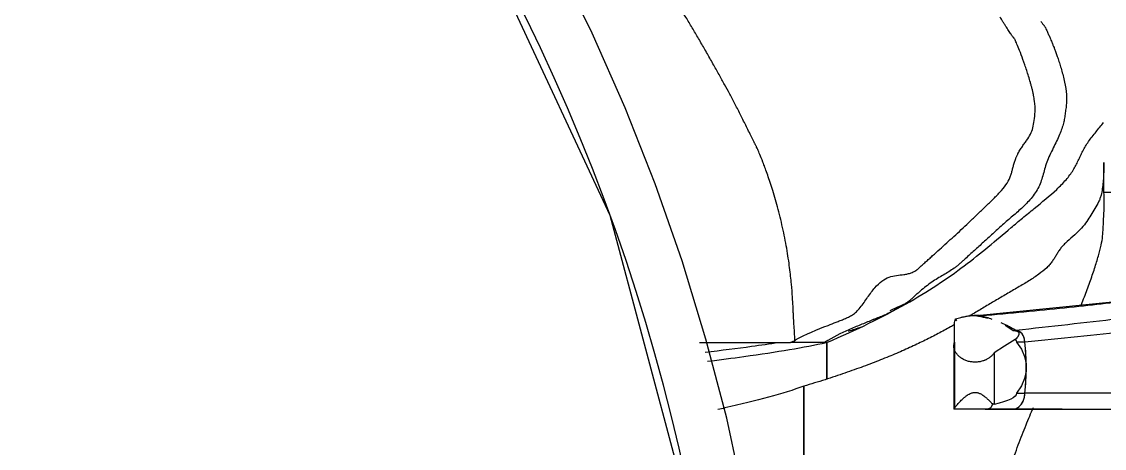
# Model space of a CAD drawing. Header units: metres. Extents: x -22 to 564, y 0 to 143.
# Drawn here: x 25.2641 to 25.4764, y 36.4428 to 36.5264 of the extents above; entities that cross this region are included whole.
import ezdxf
from ezdxf.xclip import XClip

# ---------------------------------------------------------------- set-up
doc = ezdxf.new("R2010")
doc.units = ezdxf.units.M
doc.header["$XCLIPFRAME"] = 2
doc.layers.add('XREF  PB CONJ$0$PARQUE', color=251, linetype='Continuous')
doc.layers.add('XREF PB NEURO-ONCOLOGIA$0$EQUIPO', color=8, linetype='Continuous')

# ---------------------------------------------------------------- blocks, each defined once
blk = doc.blocks.new('*U218')
for p, q in [((-1135.39, 133.39), (-1164.12, 195)), ((-1138.9, 169.07), (-1145.95, 183.43)), ((-1132.43, 154.44), (-1138.9, 169.07)), ((-1126.55, 139.56), (-1132.43, 154.44)), ((-1038.59, 137.86), (-1038.59, 143.78)), ((-1121.27, 124.46), (-1126.55, 139.56)), ((-994.22, 137.86), (-1038.59, 137.86)), ((-1117.8, 67.72), (-1135.39, 133.39)), ((-1116.6, 109.16), (-1121.27, 124.46)), ((-1063.49, 113.78), (-1033.17, 116.84)), ((-1063.34, 113.79), (-1064.05, 113.79)), ((-1067.86, 110.44), (-1067.88, 112.14)), ((-1067.85, 108.57), (-1067.86, 110.44)), ((-1056.39, 110.84), (-1055.86, 110.84)), ((-1055.4, 110.76), (-1055.86, 110.84)), ((-1054.98, 110.54), (-1055.4, 110.76)), ((-1054.62, 110.17), (-1054.98, 110.54)), ((-1112.54, 93.68), (-1116.6, 109.16)), ((-1093.33, 108.5), (-1100.03, 108.5)), ((-1092.88, 101.33), (-1092.88, 108.5)), ((-1092.88, 108.5), (-1092.88, 101.33)), ((-1067.88, 108.57), (-1067.88, 104.12)), ((-1067.85, 108.57), (-1067.85, 95.62)), ((-1055.96, 109.05), (-1058.07, 107.77)), ((-1055.96, 109.05), (-1055.77, 108.81)), ((-1055.77, 108.81), (-1055.71, 108.57)), ((-1054.1, 108.57), (-1055.71, 108.57)), ((-1055.71, 108.57), (-1054.77, 107.15)), ((-1054.34, 109.7), (-1054.62, 110.17)), ((-1054.16, 109.16), (-1054.34, 109.7)), ((-1054.1, 108.57), (-1054.16, 109.16)), ((-1068.01, 107.8), (-1068.01, 95.4)), ((-1058.07, 107.77), (-1060.12, 106.44)), ((-1060.12, 106.44), (-1060.12, 96.36)), ((-1054.77, 107.15), (-1054.15, 105.72)), ((-1054.15, 105.72), (-1053.84, 104.29)), ((-1053.84, 104.29), (-1053.84, 102.85)), ((-1053.84, 102.85), (-1054.15, 101.42)), ((-1097.41, -99.91), (-1097.41, 99.91)), ((-1097.41, 99.91), (-1097.41, -99.91)), ((-1054.77, 99.99), (-1055.71, 98.57)), ((-1054.15, 101.42), (-1054.77, 99.99)), ((-1067.88, 99.66), (-1067.88, 95.57)), ((-1056.36, 97.66), (-1056.86, 97.37)), ((-1056, 97.96), (-1056.36, 97.66)), ((-1055.78, 98.26), (-1056, 97.96)), ((-1055.71, 98.57), (-1055.78, 98.26)), ((-1055.71, 98.57), (-1054.1, 98.57)), ((-1054.43, 96.98), (-1054.18, 97.75)), ((-1054.18, 97.75), (-1054.1, 98.57)), ((-1059.13, 96.59), (-1060.12, 96.36)), ((-1058.25, 96.83), (-1059.13, 96.59)), ((-1057.49, 97.1), (-1058.25, 96.83)), ((-1056.86, 97.37), (-1057.49, 97.1)), ((-1055.92, 95.51), (-1055.33, 95.82)), ((-1055.33, 95.82), (-1054.82, 96.33)), ((-1054.82, 96.33), (-1054.43, 96.98)), ((-1109.11, 78.06), (-1112.54, 93.68)), ((-1061.89, 95.4), (-1067.98, 95.4)), ((-1046.79, 95.4), (-1063.29, 95.4)), ((-1061.89, 95.4), (-1056.55, 95.4)), ((-1061.89, 95.4), (-1056.55, 95.4)), ((-1056.55, 95.4), (-1055.92, 95.51)), ((-1056.55, 95.4), (-1036.37, 95.4))]:
    blk.add_line(p, q)
for centre, major_axis, ratio, start_param, end_param in [((-1501.84, 0), (0, 390), 0.999962, 4.18879, 5.235988), ((-1063.34, 110.84), (0, 2.95), 0.774007, 6.003933, 6.466445), ((-1063.34, 110.84), (0, 2.95), 0.774007, 6.003933, 6.466445), ((-1068.01, 77.04), (0, 37.27), 0.774007, 6.018556, 6.098337), ((-1068.01, 77.04), (0, 37.27), 0.774007, 6.05163, 6.098337), ((-1068.01, 77.04), (0, 37.27), 0.774007, 5.848412, 5.955381), ((-1068.01, 77.04), (0, 37.27), 0.774007, 5.848412, 5.910894), ((-1055.86, 108.57), (0, 2.27), 0.774007, 4.712398, 6.283179), ((-1078.79, 103.57), (0, 32.29), 0.774007, 4.712389, 4.867864), ((-1078.79, 103.57), (0, 32.29), 0.774007, 4.556914, 4.867864), ((-1078.79, 103.57), (0, 32.29), 0.774007, 4.556914, 4.712389), ((-1056.55, 98.57), (0, 3.17), 0.774007, 4.188788, 4.71238), ((-1056.55, 98.57), (0, 3.17), 0.774007, 3.141593, 3.926986), ((-1056.55, 98.57), (0, 3.17), 0.774007, 3.926988, 4.188784)]:
    blk.add_ellipse(centre, major_axis=major_axis, ratio=ratio, start_param=start_param, end_param=end_param)
for points, knots in [([(-1099.15, 108.95), (-1099.17, 109.31), (-1099.2, 109.84), (-1099.24, 110.51), (-1099.27, 111), (-1099.31, 111.49), (-1099.34, 111.99), (-1099.38, 112.55), (-1099.41, 113.06), (-1099.44, 113.6), (-1099.48, 114.52), (-1099.56, 116.47), (-1099.82, 119.81), (-1100.16, 123.05), (-1100.73, 126.89), (-1101.56, 131.04), (-1102.54, 135.13), (-1103.63, 138.77), (-1104.65, 141.73), (-1105.74, 144.66), (-1106.4, 146.19), (-1106.69, 146.83), (-1106.77, 146.97), (-1106.86, 147.13), (-1106.98, 147.36), (-1107.1, 147.61), (-1107.29, 147.98), (-1107.62, 148.66), (-1108.09, 149.62), (-1108.84, 151.14), (-1109.77, 152.99), (-1110.85, 155.11), (-1111.96, 157.22), (-1112.93, 158.97), (-1113.84, 160.62), (-1114.61, 162.02), (-1115.22, 163.11), (-1115.85, 164.22), (-1116.69, 165.7), (-1117.74, 167.51), (-1118.77, 169.27), (-1119.6, 170.65), (-1120.43, 172.03), (-1121.89, 174.4), (-1123.99, 177.7), (-1126.38, 181.29), (-1128.94, 185.04), (-1131.68, 188.91), (-1134.56, 192.84), (-1137.49, 196.7), (-1140.49, 200.52), (-1143.55, 204.31), (-1146.9, 208.33), (-1150.57, 212.53), (-1154.52, 216.82), (-1158.71, 221.13), (-1162.55, 224.82), (-1166.06, 228.07), (-1169.27, 230.95), (-1172.02, 233.35), (-1174.98, 235.96), (-1178.12, 238.71), (-1181.51, 241.63), (-1185.27, 244.78), (-1189.05, 247.77), (-1192.74, 250.53), (-1196.11, 252.92), (-1199.47, 255.23), (-1203.13, 257.69), (-1207.01, 260.24), (-1211.17, 262.89), (-1215.41, 265.48), (-1220.96, 268.77), (-1226.42, 271.83), (-1231.86, 274.72), (-1235.34, 276.5), (-1238.11, 277.86), (-1239.46, 278.51), (-1240.1, 278.81)], [0, 0, 0, 0, 0.0034014, 0.005102, 0.0068027, 0.0085034, 0.0102041, 0.0119048, 0.0136054, 0.0144558, 0.0153061, 0.0170068, 0.0178571, 0.0187075, 0.0195578, 0.0204082, 0.0212585, 0.0221088, 0.0229592, 0.0238095, 0.0255102, 0.0263605, 0.0272109, 0.0289116, 0.0297619, 0.0306122, 0.0323129, 0.0340136, 0.037415, 0.0408163, 0.047619, 0.0544218, 0.0612245, 0.0680272, 0.0748299, 0.0782313, 0.0816327, 0.085034, 0.0884354, 0.0952381, 0.1020408, 0.1054422, 0.1088435, 0.1156463, 0.1292517, 0.1428571, 0.1564626, 0.170068, 0.1836735, 0.1972789, 0.2108844, 0.2244898, 0.2380952, 0.2517007, 0.2653061, 0.2789116, 0.292517, 0.3061224, 0.3197279, 0.3333333, 0.3469388, 0.3605442, 0.3741497, 0.3877551, 0.4013605, 0.414966, 0.4285714, 0.4421769, 0.4557823, 0.4693878, 0.4829932, 0.4965986, 0.5102041, 0.537415, 0.5510204, 0.5646259, 0.5714286, 0.5775297, 0.5775297, 0.5775297, 0.5775297]), ([(-1099.15, 108.95), (-1096.97, 110.15), (-1094.26, 111.24), (-1091.32, 112.36), (-1090.26, 112.79), (-1089.46, 113.13), (-1088.67, 113.47), (-1087.89, 113.88), (-1087.12, 114.47), (-1086.35, 115.31), (-1085.61, 116.32), (-1084.66, 117.7), (-1083.5, 119.3), (-1082.11, 120.64), (-1080.7, 121.35), (-1079.25, 121.64), (-1078.03, 121.76), (-1077.06, 121.93), (-1076.34, 122.13), (-1075.74, 122.41), (-1075.33, 122.68), (-1075.09, 122.86), (-1074.92, 123.01), (-1074.75, 123.17), (-1074.52, 123.37), (-1074.11, 123.74), (-1073.54, 124.26), (-1072.85, 124.88), (-1071.93, 125.71), (-1070.78, 126.75), (-1068.94, 128.42), (-1067.06, 130.13), (-1065.35, 131.73), (-1064.34, 132.69), (-1063.58, 133.43), (-1062.81, 134.19), (-1061.75, 135.19), (-1060.42, 136.44), (-1058.95, 137.93), (-1057.75, 139.38), (-1057.09, 140.55), (-1056.76, 141.47), (-1056.57, 142.16), (-1056.38, 142.87), (-1056.18, 143.6), (-1055.97, 144.24), (-1055.79, 144.7), (-1055.68, 144.97), (-1055.59, 145.18), (-1055.49, 145.39), (-1055.36, 145.66), (-1055.11, 146.11), (-1054.7, 146.73), (-1054.2, 147.43), (-1053.57, 148.3), (-1052.93, 149.31), (-1052.48, 150.53), (-1052.23, 151.92), (-1052.03, 153.66), (-1052.11, 155.39), (-1052.33, 156.74), (-1052.5, 157.55), (-1052.65, 158.18), (-1052.81, 158.8), (-1053.05, 159.63), (-1053.35, 160.65), (-1053.73, 161.82), (-1054.22, 163.29), (-1054.82, 164.93), (-1055.42, 166.46), (-1055.87, 167.51), (-1056.14, 168.06), (-1056.22, 168.13), (-1056.33, 168.27), (-1056.49, 168.46), (-1056.73, 168.8), (-1057.11, 169.35), (-1057.6, 170.12), (-1058.04, 170.81), (-1058.26, 171.17), (-1058.38, 171.34)], [0, 0, 0, 0, 0.071429, 0.089286, 0.098214, 0.107143, 0.116071, 0.125, 0.133929, 0.142857, 0.151786, 0.160714, 0.178571, 0.196429, 0.214286, 0.232143, 0.25, 0.258929, 0.267857, 0.276786, 0.28125, 0.283482, 0.285714, 0.287946, 0.290179, 0.294643, 0.303571, 0.3125, 0.321429, 0.339286, 0.357143, 0.392857, 0.410714, 0.419643, 0.428571, 0.4375, 0.446429, 0.464286, 0.482143, 0.5, 0.517857, 0.526786, 0.535714, 0.544643, 0.553571, 0.5625, 0.566964, 0.569196, 0.571429, 0.573661, 0.575893, 0.580357, 0.589286, 0.598214, 0.607143, 0.625, 0.642857, 0.660714, 0.678571, 0.696429, 0.705357, 0.709821, 0.714286, 0.71875, 0.723214, 0.732143, 0.741071, 0.75, 0.767857, 0.785714, 0.803571, 0.821429, 0.839286, 0.857143, 0.875, 0.892857, 0.928571, 0.964286, 0.982143, 1, 1, 1, 1]), ([(-1050.96, 171.42), (-1050.82, 171.23), (-1050.6, 170.9), (-1050.42, 170.68), (-1050.33, 170.6), (-1050.28, 170.55), (-1050.18, 170.41), (-1049.99, 170.04), (-1049.81, 169.64), (-1049.65, 169.3), (-1049.49, 168.94), (-1049.29, 168.49), (-1049.07, 167.98), (-1048.87, 167.51), (-1048.73, 167.16), (-1048.62, 166.89), (-1048.52, 166.63), (-1048.4, 166.34), (-1048.28, 166.02), (-1048.16, 165.7), (-1048.02, 165.33), (-1047.83, 164.81), (-1047.57, 164.07), (-1047.24, 163.06), (-1046.79, 161.58), (-1046.25, 159.53), (-1045.89, 157.43), (-1045.88, 155.88), (-1045.97, 154.77), (-1046.12, 153.71), (-1046.27, 152.7), (-1046.44, 151.7), (-1046.72, 150.66), (-1047.16, 149.53), (-1047.69, 148.3), (-1048.33, 146.95), (-1049.06, 145.55), (-1049.71, 144.14), (-1050.13, 142.78), (-1050.48, 141.47), (-1050.84, 140.19), (-1051.33, 138.97), (-1052.25, 137.4), (-1053.73, 135.67), (-1055.74, 133.86), (-1057.42, 132.45), (-1058.72, 131.31), (-1059.68, 130.43), (-1060.63, 129.55), (-1061.84, 128.45), (-1063.02, 127.39), (-1064.2, 126.33), (-1065.09, 125.52), (-1065.85, 124.83), (-1066.39, 124.34), (-1066.7, 124.05), (-1066.94, 123.84), (-1067.18, 123.62), (-1067.51, 123.36), (-1068.1, 122.92), (-1068.98, 122.35), (-1070.07, 121.71), (-1071.2, 121.04), (-1072.34, 120.31), (-1073.48, 119.48), (-1074.43, 118.71), (-1075.07, 118.14), (-1075.44, 117.8), (-1075.71, 117.54), (-1075.98, 117.29), (-1076.34, 116.98), (-1076.78, 116.63), (-1077.31, 116.26), (-1078.01, 115.8), (-1078.87, 115.28), (-1079.9, 114.69), (-1080.91, 114.16), (-1081.94, 113.71), (-1082.98, 113.3), (-1084.06, 112.85), (-1085.18, 112.39), (-1086.68, 111.79), (-1089.35, 110.69), (-1091.72, 109.51), (-1093.33, 108.5)], [0, 0, 0, 0, 0.025, 0.05, 0.05625, 0.0625, 0.075, 0.0875, 0.09375, 0.1, 0.10625, 0.1125, 0.125, 0.1375, 0.15, 0.1625, 0.175, 0.1875, 0.19375, 0.2, 0.20625, 0.2125, 0.225, 0.2375, 0.25, 0.275, 0.3, 0.3125, 0.325, 0.3375, 0.35, 0.3625, 0.375, 0.3875, 0.4, 0.4125, 0.425, 0.4375, 0.45, 0.4625, 0.475, 0.4875, 0.5, 0.525, 0.55, 0.575, 0.5875, 0.6, 0.6125, 0.625, 0.65, 0.6625, 0.675, 0.6875, 0.69375, 0.696875, 0.7, 0.703125, 0.70625, 0.7125, 0.725, 0.7375, 0.75, 0.7625, 0.775, 0.7875, 0.79375, 0.796875, 0.8, 0.803125, 0.80625, 0.8125, 0.81875, 0.825, 0.8375, 0.85, 0.8625, 0.875, 0.8875, 0.9, 0.9125, 0.925, 0.95, 1, 1, 1, 1]), ([(-1092.88, 108.5), (-1087, 111), (-1079.38, 114.75), (-1071.16, 119.75), (-1064.12, 124.75), (-1059.02, 129.12), (-1054.55, 132.87), (-1051.49, 135.37), (-1048.41, 137.87), (-1046.25, 140.06), (-1045.23, 141.31), (-1044.6, 142.25), (-1044.08, 143.18), (-1043.62, 144.12), (-1043.18, 145.06), (-1042.72, 146), (-1042.22, 146.93), (-1041.41, 148.18), (-1040.13, 149.75), (-1039.12, 151), (-1038.65, 151.62)], [0, 0, 0, 0, 0.1176471, 0.1764706, 0.2352941, 0.3529412, 0.3823529, 0.4117647, 0.4705882, 0.5, 0.5147059, 0.5294118, 0.5441176, 0.5588235, 0.5735294, 0.5882353, 0.6029412, 0.6176471, 0.6470588, 0.6764706, 0.6764706, 0.6764706, 0.6764706]), ([(-1038.59, 143.78), (-1038.59, 143.35), (-1038.6, 142.49), (-1038.65, 141.2), (-1038.74, 139.91), (-1038.89, 138.62), (-1039.08, 137.54), (-1039.34, 136.68), (-1039.71, 135.82), (-1040.35, 134.75), (-1041.15, 133.46), (-1041.88, 132.17), (-1042.93, 130.88), (-1044.29, 129.59), (-1045.56, 128.51), (-1046.46, 127.65), (-1047.02, 127.01), (-1047.47, 126.36), (-1047.87, 125.72), (-1048.25, 125.07), (-1048.67, 124.43), (-1049.16, 123.78), (-1049.98, 122.92), (-1051.31, 121.85), (-1053.26, 120.56), (-1055.43, 119.27), (-1057.69, 117.98), (-1059.89, 116.68), (-1062.05, 115.39), (-1063.75, 114.38), (-1064.74, 113.79), (-1065, 113.64)], [-1, -1, -1, -1, -0.9705882, -0.9411765, -0.9117647, -0.8823529, -0.8529412, -0.8382353, -0.8235294, -0.7941176, -0.7647059, -0.7352941, -0.7058824, -0.6764706, -0.6470588, -0.6323529, -0.6176471, -0.6029412, -0.5882353, -0.5735294, -0.5588235, -0.5441176, -0.5294118, -0.5, -0.4705882, -0.4411765, -0.4117647, -0.3823529, -0.3529412, -0.3235294, -0.3129231, -0.3129231, -0.3129231, -0.3129231]), ([(-1043.01, 115.94), (-1042.6, 116.92), (-1041.85, 118.88), (-1040.83, 121.71), (-1039.99, 124.31), (-1039.32, 126.6), (-1038.92, 128.49), (-1038.75, 130.11), (-1038.69, 131.62), (-1038.63, 133.13), (-1038.54, 134.61), (-1038.5, 136.34), (-1038.54, 137.37), (-1038.59, 137.86)], [-0.375, -0.375, -0.375, -0.375, -0.34375, -0.3125, -0.28125, -0.25, -0.21875, -0.1875, -0.15625, -0.125, -0.09375, -0.0625, 0, 0, 0, 0]), ([(-1020.38, 119.9), (-1020.33, 119.64), (-1020.83, 119.12), (-1023.32, 118.34), (-1027.32, 117.56), (-1032.61, 116.79), (-1038.94, 116.01), (-1048.63, 114.97), (-1056.93, 114.19), (-1062.71, 113.67)], [0, 0, 0, 0, 0.125, 0.25, 0.375, 0.5, 0.625, 0.75, 1, 1, 1, 1]), ([(-996.38, 119.9), (-996.95, 119.52), (-998.85, 118.77), (-1003.69, 117.63), (-1010.12, 116.5), (-1017.78, 115.37), (-1026.36, 114.24), (-1038.84, 112.73), (-1048.97, 111.59), (-1055.86, 110.84)], [0, 0, 0, 0, 0.125, 0.25, 0.375, 0.5, 0.625, 0.75, 1, 1, 1, 1]), ([(-993.38, 116.9), (-994.59, 116.21), (-998.74, 115.16), (-1007.56, 113.78), (-1015.4, 112.73), (-1024.15, 111.69), (-1036.86, 110.3), (-1047.13, 109.26), (-1054.1, 108.57)], [0, 0, 0, 0, 0.25, 0.375, 0.5, 0.625, 0.75, 1, 1, 1, 1]), ([(-1067.65, 113.12), (-1067.48, 113.17), (-1067.14, 113.26), (-1066.71, 113.38), (-1066.36, 113.46), (-1066.09, 113.52), (-1065.83, 113.57), (-1065.6, 113.62), (-1065.32, 113.67), (-1065, 113.71), (-1064.68, 113.75), (-1064.43, 113.77), (-1064.14, 113.79), (-1063.82, 113.79), (-1063.47, 113.75), (-1063.28, 113.7), (-1063.18, 113.67)], [0, 0, 0, 0, 0.125, 0.25, 0.3125, 0.375, 0.4375, 0.484375, 0.53125, 0.625, 0.6875, 0.734375, 0.78125, 0.875, 0.9375, 1, 1, 1, 1]), ([(-1067.86, 111.98), (-1068.14, 111.83), (-1069.18, 111.25), (-1071.04, 110.23), (-1073.57, 108.94), (-1076.28, 107.65), (-1079.2, 106.36), (-1082.34, 105.07), (-1085.71, 103.78), (-1089.33, 102.49), (-1093.21, 101.2), (-1095.98, 100.34), (-1097.41, 99.91)], [-0.2751954, -0.2751954, -0.2751954, -0.2751954, -0.2647059, -0.2352941, -0.2058824, -0.1764706, -0.1470588, -0.1176471, -0.0882353, -0.0588235, -0.0294118, 0, 0, 0, 0]), ([(-1056.39, 110.84), (-1056.33, 110.84), (-1056.2, 110.84), (-1056.02, 110.82), (-1055.85, 110.79), (-1055.71, 110.75), (-1055.58, 110.7), (-1055.47, 110.63), (-1055.38, 110.55), (-1055.31, 110.46), (-1055.27, 110.37), (-1055.25, 110.28), (-1055.26, 110.19), (-1055.27, 110.1), (-1055.29, 110.01), (-1055.32, 109.92), (-1055.36, 109.83), (-1055.41, 109.74), (-1055.46, 109.65), (-1055.54, 109.53), (-1055.69, 109.33), (-1055.85, 109.16), (-1055.96, 109.05)], [0, 0, 0, 0, 0.041667, 0.083333, 0.125, 0.166667, 0.208333, 0.25, 0.291667, 0.333333, 0.375, 0.416667, 0.458333, 0.5, 0.541667, 0.583333, 0.625, 0.666667, 0.708333, 0.75, 0.833333, 1, 1, 1, 1]), ([(-1117.88, 108.5), (-1114.39, 108.5), (-1107.69, 108.5), (-1102.41, 108.5), (-1100.03, 108.5)], [-0.3843435, -0.3843435, -0.3843435, -0.3843435, -0.2, 0, 0, 0, 0]), ([(-1116.76, 106.58), (-1113.54, 106.97), (-1108.55, 107.61), (-1104.08, 108.25), (-1102.43, 108.5)], [0.6432527, 0.6432527, 0.6432527, 0.6432527, 0.75, 0.8181796, 0.8181796, 0.8181796, 0.8181796]), ([(-1116.33, 104.8), (-1113.82, 105.11), (-1104.58, 106.34), (-1097.22, 107.56), (-1093.02, 108.47)], [0.6631905, 0.6631905, 0.6631905, 0.6631905, 0.75, 0.9972575, 0.9972575, 0.9972575, 0.9972575]), ([(-1060.12, 106.44), (-1060.22, 106.29), (-1060.38, 106.08), (-1060.65, 105.81), (-1060.88, 105.63), (-1061.13, 105.45), (-1061.4, 105.27), (-1061.64, 105.14), (-1061.84, 105.05), (-1062, 104.98), (-1062.17, 104.92), (-1062.39, 104.85), (-1062.81, 104.73), (-1063.43, 104.63), (-1064.07, 104.63), (-1064.58, 104.69), (-1064.95, 104.75), (-1065.3, 104.84), (-1065.63, 104.96), (-1065.9, 105.08), (-1066.1, 105.18), (-1066.24, 105.26), (-1066.38, 105.34), (-1066.56, 105.45), (-1066.77, 105.6), (-1067, 105.79), (-1067.2, 105.99), (-1067.38, 106.19), (-1067.54, 106.41), (-1067.67, 106.62), (-1067.79, 106.84), (-1067.88, 107.06), (-1067.97, 107.35), (-1068.04, 107.87), (-1067.96, 108.29), (-1067.85, 108.57)], [0, 0, 0, 0, 0.055556, 0.083333, 0.111111, 0.138889, 0.166667, 0.194444, 0.208333, 0.222222, 0.236111, 0.25, 0.277778, 0.333333, 0.388889, 0.416667, 0.444444, 0.472222, 0.5, 0.527778, 0.541667, 0.555556, 0.569444, 0.583333, 0.611111, 0.638889, 0.666667, 0.694444, 0.722222, 0.75, 0.777778, 0.805556, 0.833333, 0.888889, 1, 1, 1, 1]), ([(-1097.41, 99.91), (-1101.43, 98.49), (-1107.03, 96.98), (-1113.79, 95.46), (-1114.25, 95.36)], [-1, -1, -1, -1, -0.75, -0.7320853, -0.7320853, -0.7320853, -0.7320853]), ([(-1066.7, 97), (-1066.6, 97.11), (-1066.44, 97.27), (-1066.22, 97.48), (-1066.05, 97.63), (-1065.86, 97.78), (-1065.68, 97.94), (-1065.5, 98.07), (-1065.33, 98.19), (-1065.12, 98.31), (-1064.87, 98.45), (-1064.6, 98.57), (-1064.36, 98.64), (-1064.1, 98.68), (-1063.84, 98.69), (-1063.57, 98.68), (-1063.32, 98.64), (-1063.08, 98.57), (-1062.84, 98.47), (-1062.63, 98.35), (-1062.45, 98.25), (-1062.24, 98.12), (-1062.03, 97.96), (-1061.81, 97.78), (-1061.63, 97.63), (-1061.46, 97.48), (-1061.23, 97.27), (-1061.08, 97.11), (-1060.98, 97)], [0, 0, 0, 0, 0.071429, 0.107143, 0.142857, 0.178571, 0.214286, 0.25, 0.276786, 0.303571, 0.357143, 0.392857, 0.428571, 0.464286, 0.5, 0.535714, 0.571429, 0.607143, 0.642857, 0.678571, 0.705357, 0.732143, 0.785714, 0.821429, 0.857143, 0.892857, 0.928571, 1, 1, 1, 1]), ([(-993.38, 98.4), (-994.59, 98.41), (-998.74, 98.43), (-1007.56, 98.46), (-1015.4, 98.48), (-1024.15, 98.5), (-1036.86, 98.53), (-1047.13, 98.55), (-1054.1, 98.57)], [0, 0, 0, 0, 0.25, 0.375, 0.5, 0.625, 0.75, 1, 1, 1, 1]), ([(-1067.98, 95.4), (-1067.94, 95.51), (-1067.81, 95.71), (-1067.54, 96.06), (-1067.21, 96.45), (-1066.91, 96.77), (-1066.7, 97)], [0, 0, 0, 0, 0.333333, 0.5, 0.666667, 1, 1, 1, 1]), ([(-1067.33, 32.15), (-1066.7, 39.07), (-1064.98, 52.61), (-1061.61, 68.38), (-1058.67, 78.7), (-1056.83, 84.35), (-1055.4, 88.44), (-1053.92, 92.24), (-1052.89, 94.63), (-1052.4, 95.75)], [-1, -1, -1, -1, -0.875, -0.75, -0.6875, -0.65625, -0.625, -0.59375, -0.5656845, -0.5656845, -0.5656845, -0.5656845]), ([(-1060.47, 96.45), (-1060.48, 96.38), (-1060.51, 96.27), (-1060.55, 96.13), (-1060.59, 96.03), (-1060.63, 95.94), (-1060.68, 95.85), (-1060.74, 95.77), (-1060.81, 95.7), (-1060.89, 95.63), (-1060.98, 95.57), (-1061.08, 95.51), (-1061.21, 95.47), (-1061.35, 95.44), (-1061.51, 95.42), (-1061.69, 95.4), (-1061.82, 95.4), (-1061.89, 95.4)], [0, 0, 0, 0, 0.125, 0.1875, 0.25, 0.3125, 0.375, 0.4375, 0.5, 0.5625, 0.625, 0.6875, 0.75, 0.8125, 0.875, 0.9375, 1, 1, 1, 1])]:
    blk.add_open_spline(points, degree=3, knots=knots)
for points in [[(-1058.38, 171.34), (-1058.48, 171.51), (-1058.69, 171.82), (-1058.87, 172.11), (-1058.96, 172.25)], [(-1080.52, 114.76), (-1079.12, 115.37), (-1077.76, 115.98), (-1076.45, 116.59)], [(-1084.03, 112.9), (-1083.3, 113.16), (-1082.58, 113.43), (-1081.87, 113.69)], [(-1067.88, 112.14), (-1067.87, 112.31), (-1067.83, 112.64), (-1067.72, 112.96), (-1067.65, 113.12)], [(-1067.4, 112.74), (-1067.5, 112.87), (-1067.58, 113), (-1067.65, 113.12)], [(-1063.18, 113.67), (-1062.58, 113.55), (-1061.99, 113.4), (-1061.4, 113.24)], [(-1088.68, 110.72), (-1087.81, 110.99), (-1086.96, 111.27), (-1086.11, 111.54)], [(-1057.97, 111.86), (-1057.43, 111.55), (-1056.9, 111.21), (-1056.39, 110.84)], [(-1100.03, 108.5), (-1099.86, 108.57), (-1099.52, 108.72), (-1099.18, 108.87), (-1099.02, 108.94)], [(-1060.98, 97), (-1060.89, 96.91), (-1060.71, 96.72), (-1060.55, 96.54), (-1060.47, 96.45)], [(-1060.12, 96.36), (-1060.17, 96.38), (-1060.28, 96.42), (-1060.41, 96.45), (-1060.47, 96.45)]]:
    blk.add_open_spline(points, degree=3)
blk = doc.blocks.new('XREF PB NEURO-ONCOLOGIA')
at = {"layer": 'XREF PB NEURO-ONCOLOGIA$0$EQUIPO', "xscale": 0.0009999999999940395, "yscale": 0.0009999999999940395, "zscale": 0.0009999999999940395, "rotation": 270}
blk.add_blockref('*U218', (2.88167, 18.98617), dxfattribs=at)
blk = doc.blocks.new('XREF  PB CONJ')
at = {"layer": 'XREF  PB CONJ$0$PARQUE', "true_color": 0x136734}
h = blk.add_hatch(dxfattribs=at)
h.set_pattern_fill('CROSS', color=116, scale=0.02, angle=90)
edge = h.paths.add_edge_path()
edge.add_line((3.58827, 104.60563), (1.69357, 104.36841))
edge.add_line((1.69357, 104.36841), (2.47841, 17.60831))
edge.add_line((2.47841, 17.60831), (97.731, 17.93364))
edge.add_arc((97.72474, 19.237), 1.30337, 270.27519, 363.10058)
edge.add_line((99.0262, 19.3075), (96.47621, 19.30776))
edge.add_line((96.47621, 19.30776), (96.60198, 20.22399))
edge.add_line((96.60198, 20.22399), (62.41283, 20.22399))
edge.add_arc((58.63294, 24.65353), 5.82309, 229.524665, 310.475335, ccw=False)
edge.add_line((54.85305, 20.22399), (26.25265, 20.21884))
edge.add_line((26.25265, 20.21884), (4.28368, 20.03042))
edge.add_line((4.28368, 20.03042), (4.05501, 46.6913))
edge.add_line((4.05501, 46.6913), (2.38805, 46.6912))
edge.add_line((2.38805, 46.6912), (2.38806, 54.8033))
edge.add_line((2.38806, 54.8033), (3.98543, 54.80339))
edge.add_line((3.98543, 54.80339), (3.74643, 82.66789))
edge.add_line((3.74643, 82.66789), (3.61847, 95.25564))
edge.add_line((3.61847, 95.25564), (3.58827, 104.60563))

msp = doc.modelspace()

# ---------------------------------------------------------------- block references
at = {"rotation": 90}
msp.add_blockref('XREF PB NEURO-ONCOLOGIA', (45.50103, 33.47338), dxfattribs=at)

# ---------------------------------------------------------------- next in the draw order: block references
ref = msp.add_blockref('XREF  PB CONJ', (67.8976, 28.71, 0), dxfattribs=dict(rotation=89.50849308405942))
XClip(ref).set_block_clipping_path([(-2.936402334, 82.9334608569), (21.1250270707, 82.9334608569), (21.1250270707, 49.0397586863), (26.6296707885, 49.0397586863), (26.6284018429, 17.4712422498), (-2.8531787476, 17.4341989701)])

doc.saveas('drawing.dxf')
